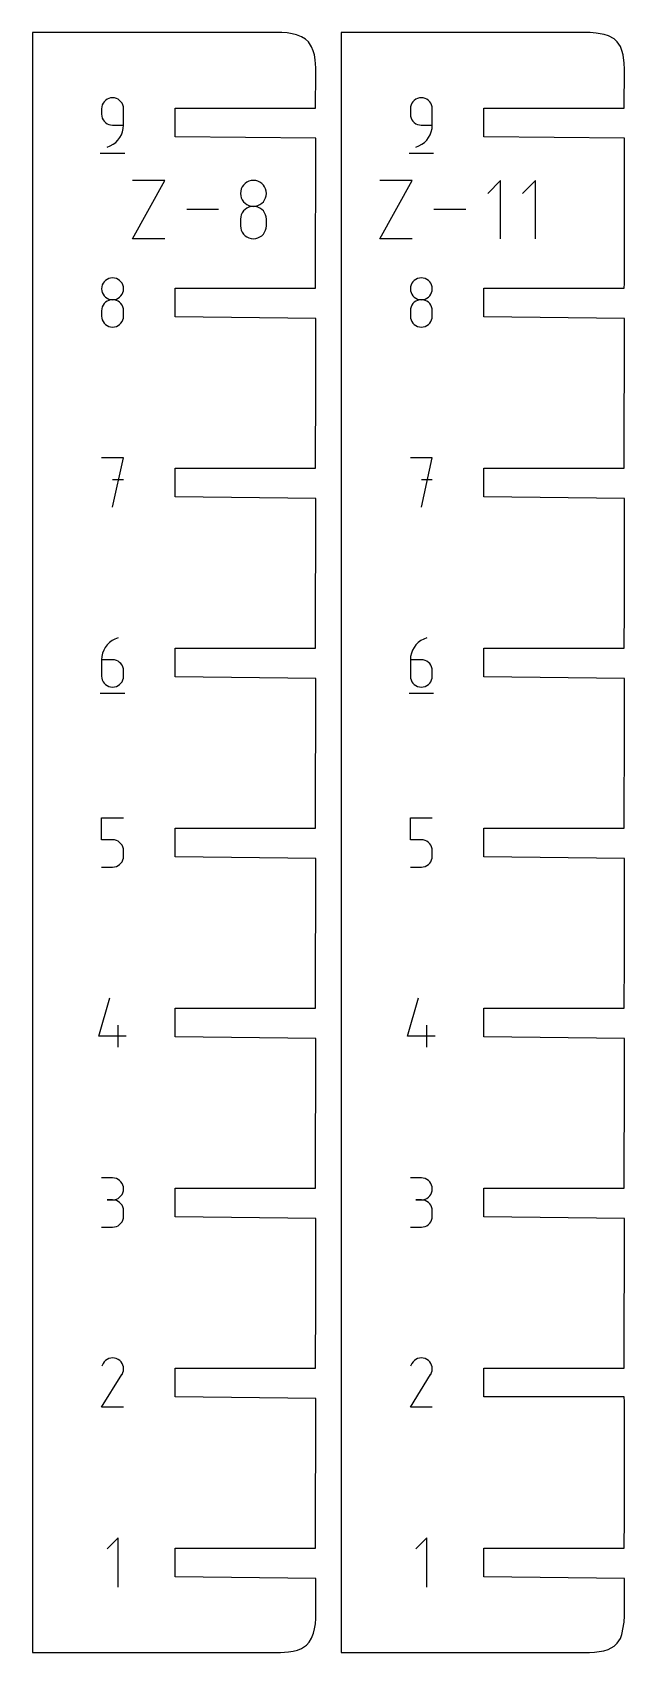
# Model space of a CAD drawing. Extents: x 0 to 38, y 0 to 25.5.
# Drawn here: x 11.11 to 14.04, y 4.19 to 12.19 of the extents above; entities that cross this region are included whole.
import ezdxf

# ---------------------------------------------------------------- set-up
doc = ezdxf.new("R2010")
doc.units = 0

msp = doc.modelspace()

# ---------------------------------------------------------------- linework, layer by layer
at = {"layer": 'annotation', "color": 1}
for p, q in [((11.467168, 11.845409), (11.461834, 11.83786)), ((11.473682, 11.851929), (11.467168, 11.845409)), ((11.481221, 11.857267), (11.473682, 11.851929)), ((11.489632, 11.86127), (11.481221, 11.857267)), ((11.498761, 11.863784), (11.489632, 11.86127)), ((11.508454, 11.864656), (11.498761, 11.863784)), ((11.518167, 11.863784), (11.508454, 11.864656)), ((11.508454, 11.864656), (11.508454, 11.864656)), ((11.527307, 11.86127), (11.518167, 11.863784)), ((11.535721, 11.857267), (11.527307, 11.86127)), ((11.543257, 11.851929), (11.535721, 11.857267)), ((11.549765, 11.845409), (11.543257, 11.851929)), ((11.555091, 11.83786), (11.549765, 11.845409)), ((12.991931, 11.845409), (12.986597, 11.83786)), ((12.998444, 11.851929), (12.991931, 11.845409)), ((13.005984, 11.857267), (12.998444, 11.851929)), ((13.014395, 11.86127), (13.005984, 11.857267)), ((13.023524, 11.863784), (13.014395, 11.86127)), ((13.033217, 11.864656), (13.023524, 11.863784)), ((13.04293, 11.863784), (13.033217, 11.864656)), ((13.033217, 11.864656), (13.033217, 11.864656)), ((13.052069, 11.86127), (13.04293, 11.863784)), ((13.060483, 11.857267), (13.052069, 11.86127)), ((13.06802, 11.851929), (13.060483, 11.857267)), ((13.074527, 11.845409), (13.06802, 11.851929)), ((13.079853, 11.83786), (13.074527, 11.845409)), ((11.45532, 11.820289), (11.454448, 11.810574)), ((11.454448, 11.810574), (11.454448, 11.783533)), ((11.454448, 11.783533), (11.454448, 11.783533)), ((11.454448, 11.783533), (11.45532, 11.773818)), ((11.457834, 11.829436), (11.45532, 11.820289)), ((11.45532, 11.773818), (11.457834, 11.764673)), ((11.461834, 11.83786), (11.457834, 11.829436)), ((11.457834, 11.764673), (11.461834, 11.75625)), ((11.559083, 11.829436), (11.555091, 11.83786)), ((11.56159, 11.820289), (11.559083, 11.829436)), ((11.562459, 11.810574), (11.56159, 11.820289)), ((11.562459, 11.729467), (11.562459, 11.810574)), ((11.562459, 11.810574), (11.562459, 11.810574)), ((12.980083, 11.820289), (12.979211, 11.810574)), ((12.979211, 11.810574), (12.979211, 11.783533)), ((12.979211, 11.783533), (12.979211, 11.783533)), ((12.979211, 11.783533), (12.980083, 11.773818)), ((12.982596, 11.829436), (12.980083, 11.820289)), ((12.980083, 11.773818), (12.982596, 11.764673)), ((12.986597, 11.83786), (12.982596, 11.829436)), ((12.982596, 11.764673), (12.986597, 11.75625)), ((13.083846, 11.829436), (13.079853, 11.83786)), ((13.086353, 11.820289), (13.083846, 11.829436)), ((13.087222, 11.810574), (13.086353, 11.820289)), ((13.087222, 11.729467), (13.087222, 11.810574)), ((13.087222, 11.810574), (13.087222, 11.810574)), ((11.461834, 11.75625), (11.467168, 11.748704)), ((11.467168, 11.748704), (11.473682, 11.742187)), ((11.473682, 11.742187), (11.481221, 11.736851)), ((11.481221, 11.736851), (11.489632, 11.732851)), ((11.489632, 11.732851), (11.498761, 11.730338)), ((11.498761, 11.730338), (11.508454, 11.729467)), ((11.508454, 11.729467), (11.562459, 11.729467)), ((11.5445, 11.668489), (11.552138, 11.682382)), ((11.552138, 11.682382), (11.557774, 11.697308)), ((11.557774, 11.697308), (11.561264, 11.713069)), ((11.561264, 11.713069), (11.562459, 11.729467)), ((12.986597, 11.75625), (12.991931, 11.748704)), ((12.991931, 11.748704), (12.998444, 11.742187)), ((12.998444, 11.742187), (13.005984, 11.736851)), ((13.005984, 11.736851), (13.014395, 11.732851)), ((13.014395, 11.732851), (13.023524, 11.730338)), ((13.023524, 11.730338), (13.033217, 11.729467)), ((13.033217, 11.729467), (13.087222, 11.729467)), ((13.069263, 11.668489), (13.0769, 11.682382)), ((13.0769, 11.682382), (13.082537, 11.697308)), ((13.082537, 11.697308), (13.086026, 11.713069)), ((13.086026, 11.713069), (13.087222, 11.729467)), ((11.481428, 11.621456), (11.496872, 11.627211)), ((11.481428, 11.621456), (11.481428, 11.621456)), ((11.496872, 11.627211), (11.511048, 11.63499)), ((11.511048, 11.63499), (11.523809, 11.644595)), ((11.523809, 11.644595), (11.535008, 11.655827)), ((11.535008, 11.655827), (11.5445, 11.668489)), ((13.006191, 11.621456), (13.021635, 11.627211)), ((13.006191, 11.621456), (13.006191, 11.621456)), ((13.021635, 11.627211), (13.035811, 11.63499)), ((13.035811, 11.63499), (13.048571, 11.644595)), ((13.048571, 11.644595), (13.059771, 11.655827)), ((13.059771, 11.655827), (13.069263, 11.668489)), ((11.4477, 11.591056), (11.5693, 11.591056)), ((12.972462, 11.591056), (13.094062, 11.591056)), ((11.606797, 11.168798), (11.766724, 11.456827)), ((11.766724, 11.456827), (11.606797, 11.456827)), ((12.163006, 11.441418), (12.155293, 11.433712)), ((12.171935, 11.447731), (12.163006, 11.441418)), ((12.181897, 11.452467), (12.171935, 11.447731)), ((12.192711, 11.455442), (12.181897, 11.452467)), ((12.204195, 11.456475), (12.192711, 11.455442)), ((12.21568, 11.455442), (12.204195, 11.456475)), ((12.204195, 11.456475), (12.204195, 11.456475)), ((12.226494, 11.452467), (12.21568, 11.455442)), ((12.236456, 11.447731), (12.226494, 11.452467)), ((12.245384, 11.441418), (12.236456, 11.447731)), ((12.253097, 11.433712), (12.245384, 11.441418)), ((12.827495, 11.168798), (12.987422, 11.456827)), ((12.987422, 11.456827), (12.827495, 11.456827)), ((13.424975, 11.456827), (13.360942, 11.392776)), ((13.424975, 11.168798), (13.424975, 11.456827)), ((13.597018, 11.456827), (13.532985, 11.392776)), ((13.597018, 11.168798), (13.597018, 11.456827)), ((12.141267, 11.404057), (12.140235, 11.392605)), ((12.140235, 11.392605), (12.140235, 11.392605)), ((12.140235, 11.392605), (12.141268, 11.381098)), ((12.144242, 11.414848), (12.141267, 11.404057)), ((12.141268, 11.381098), (12.144244, 11.370266)), ((12.148978, 11.424794), (12.144242, 11.414848)), ((12.144244, 11.370266), (12.148982, 11.360288)), ((12.155293, 11.433712), (12.148978, 11.424794)), ((12.148982, 11.360288), (12.155299, 11.351348)), ((12.253091, 11.351348), (12.259408, 11.360288)), ((12.259412, 11.424794), (12.253097, 11.433712)), ((12.259408, 11.360288), (12.264146, 11.370266)), ((12.264149, 11.414848), (12.259412, 11.424794)), ((12.264146, 11.370266), (12.267123, 11.381098)), ((12.267123, 11.404057), (12.264149, 11.414848)), ((12.268156, 11.392605), (12.267123, 11.404057)), ((12.267123, 11.381098), (12.268156, 11.392605)), ((12.268156, 11.392605), (12.268156, 11.392605)), ((12.032251, 11.312813), (11.874762, 11.312813)), ((12.144242, 11.286851), (12.141267, 11.276023)), ((12.148978, 11.296825), (12.144242, 11.286851)), ((12.155293, 11.305763), (12.148978, 11.296825)), ((12.163006, 11.313484), (12.155293, 11.305763)), ((12.155299, 11.351348), (12.163014, 11.343626)), ((12.171935, 11.319804), (12.163006, 11.313484)), ((12.163014, 11.343626), (12.171943, 11.337305)), ((12.181897, 11.324544), (12.171935, 11.319804)), ((12.171943, 11.337305), (12.181904, 11.332564)), ((12.192711, 11.327521), (12.181897, 11.324544)), ((12.181904, 11.332564), (12.192716, 11.329587)), ((12.204195, 11.328554), (12.192711, 11.327521)), ((12.192716, 11.329587), (12.204195, 11.328554)), ((12.204195, 11.328554), (12.215675, 11.329587)), ((12.21568, 11.327522), (12.204195, 11.328554)), ((12.204195, 11.328554), (12.204195, 11.328554)), ((12.204195, 11.328554), (12.204195, 11.328554)), ((12.215675, 11.329587), (12.226487, 11.332564)), ((12.226494, 11.324546), (12.21568, 11.327522)), ((12.226487, 11.332564), (12.236448, 11.337305)), ((12.236456, 11.319808), (12.226494, 11.324546)), ((12.236448, 11.337305), (12.245377, 11.343626)), ((12.245384, 11.31349), (12.236456, 11.319808)), ((12.245377, 11.343626), (12.253091, 11.351348)), ((12.253097, 11.305771), (12.245384, 11.31349)), ((12.259412, 11.296833), (12.253097, 11.305771)), ((12.264149, 11.286859), (12.259412, 11.296833)), ((12.267123, 11.276028), (12.264149, 11.286859)), ((13.252949, 11.312813), (13.09546, 11.312813)), ((12.141267, 11.276023), (12.140235, 11.264522)), ((12.140235, 11.264522), (12.140235, 11.232659)), ((12.140235, 11.232659), (12.140235, 11.232659)), ((12.140235, 11.232659), (12.141268, 11.221159)), ((12.141268, 11.221159), (12.144244, 11.210343)), ((12.144244, 11.210343), (12.148982, 11.20039)), ((12.148982, 11.20039), (12.155299, 11.191478)), ((12.253091, 11.191478), (12.259408, 11.20039)), ((12.259408, 11.20039), (12.264146, 11.210343)), ((12.264146, 11.210343), (12.267123, 11.221159)), ((12.268156, 11.264522), (12.267123, 11.276028)), ((12.267123, 11.221159), (12.268156, 11.232659)), ((12.268156, 11.232659), (12.268156, 11.264522)), ((12.268156, 11.264522), (12.268156, 11.264522)), ((11.766724, 11.168798), (11.606797, 11.168798)), ((12.155299, 11.191478), (12.163014, 11.183786)), ((12.163014, 11.183786), (12.171943, 11.177493)), ((12.171943, 11.177493), (12.181904, 11.172776)), ((12.181904, 11.172776), (12.192716, 11.169816)), ((12.192716, 11.169816), (12.204195, 11.168789)), ((12.204195, 11.168789), (12.215675, 11.169816)), ((12.204195, 11.168789), (12.204195, 11.168789)), ((12.215675, 11.169816), (12.226487, 11.172776)), ((12.226487, 11.172776), (12.236448, 11.177493)), ((12.236448, 11.177493), (12.245377, 11.183786)), ((12.245377, 11.183786), (12.253091, 11.191478)), ((12.987422, 11.168798), (12.827495, 11.168798)), ((11.473691, 10.962756), (11.467178, 10.956249)), ((11.481229, 10.968086), (11.473691, 10.962756)), ((11.489641, 10.972085), (11.481229, 10.968086)), ((11.498772, 10.974597), (11.489641, 10.972085)), ((11.508469, 10.975469), (11.498772, 10.974597)), ((11.518166, 10.974597), (11.508469, 10.975469)), ((11.508469, 10.975469), (11.508469, 10.975469)), ((11.527297, 10.972085), (11.518166, 10.974597)), ((11.535709, 10.968086), (11.527297, 10.972085)), ((11.543248, 10.962756), (11.535709, 10.968086)), ((11.54976, 10.956249), (11.543248, 10.962756)), ((12.998488, 10.962756), (12.991975, 10.956249)), ((13.006026, 10.968086), (12.998488, 10.962756)), ((13.014438, 10.972085), (13.006026, 10.968086)), ((13.023569, 10.974597), (13.014438, 10.972085)), ((13.033266, 10.975469), (13.023569, 10.974597)), ((13.042963, 10.974597), (13.033266, 10.975469)), ((13.033266, 10.975469), (13.033266, 10.975469)), ((13.052094, 10.972085), (13.042963, 10.974597)), ((13.060506, 10.968086), (13.052094, 10.972085)), ((13.068045, 10.962756), (13.060506, 10.968086)), ((13.074557, 10.956249), (13.068045, 10.962756)), ((11.455335, 10.93121), (11.454464, 10.92154)), ((11.454464, 10.92154), (11.454464, 10.92154)), ((11.454464, 10.92154), (11.455336, 10.911824)), ((11.457847, 10.940322), (11.455335, 10.93121)), ((11.455336, 10.911824), (11.457849, 10.902678)), ((11.461846, 10.948719), (11.457847, 10.940322)), ((11.457849, 10.902678), (11.461849, 10.894253)), ((11.467178, 10.956249), (11.461846, 10.948719)), ((11.461849, 10.894253), (11.467183, 10.886705)), ((11.467183, 10.886705), (11.473697, 10.880185)), ((11.473697, 10.880185), (11.481236, 10.874847)), ((11.535702, 10.874847), (11.543241, 10.880185)), ((11.543241, 10.880185), (11.549755, 10.886705)), ((11.549755, 10.886705), (11.555089, 10.894253)), ((11.555092, 10.948719), (11.54976, 10.956249)), ((11.555089, 10.894253), (11.55909, 10.902678)), ((11.559091, 10.940322), (11.555092, 10.948719)), ((11.55909, 10.902678), (11.561603, 10.911824)), ((11.561603, 10.93121), (11.559091, 10.940322)), ((11.562475, 10.92154), (11.561603, 10.93121)), ((11.561603, 10.911824), (11.562475, 10.92154)), ((11.562475, 10.92154), (11.562475, 10.92154)), ((12.980132, 10.93121), (12.979261, 10.92154)), ((12.979261, 10.92154), (12.979261, 10.92154)), ((12.979261, 10.92154), (12.980133, 10.911824)), ((12.982644, 10.940322), (12.980132, 10.93121)), ((12.980133, 10.911824), (12.982646, 10.902678)), ((12.986643, 10.948719), (12.982644, 10.940322)), ((12.982646, 10.902678), (12.986646, 10.894253)), ((12.991975, 10.956249), (12.986643, 10.948719)), ((12.986646, 10.894253), (12.99198, 10.886705)), ((12.99198, 10.886705), (12.998494, 10.880185)), ((12.998494, 10.880185), (13.006033, 10.874847)), ((13.060499, 10.874847), (13.068038, 10.880185)), ((13.068038, 10.880185), (13.074552, 10.886705)), ((13.074552, 10.886705), (13.079886, 10.894253)), ((13.079889, 10.948719), (13.074557, 10.956249)), ((13.079886, 10.894253), (13.083887, 10.902678)), ((13.083888, 10.940322), (13.079889, 10.948719)), ((13.083887, 10.902678), (13.0864, 10.911824)), ((13.0864, 10.93121), (13.083888, 10.940322)), ((13.087272, 10.92154), (13.0864, 10.93121)), ((13.0864, 10.911824), (13.087272, 10.92154)), ((13.087272, 10.92154), (13.087272, 10.92154)), ((11.455335, 10.823103), (11.454464, 10.813392)), ((11.454464, 10.813392), (11.454464, 10.786488)), ((11.457847, 10.832246), (11.455335, 10.823103)), ((11.461846, 10.840668), (11.457847, 10.832246)), ((11.467178, 10.848215), (11.461846, 10.840668)), ((11.473691, 10.854733), (11.467178, 10.848215)), ((11.481229, 10.86007), (11.473691, 10.854733)), ((11.489641, 10.864073), (11.481229, 10.86007)), ((11.481236, 10.874847), (11.489647, 10.870844)), ((11.498772, 10.866586), (11.489641, 10.864073)), ((11.489647, 10.870844), (11.498776, 10.86833)), ((11.508469, 10.867458), (11.498772, 10.866586)), ((11.498776, 10.86833), (11.508469, 10.867458)), ((11.508469, 10.867458), (11.518162, 10.86833)), ((11.518166, 10.866587), (11.508469, 10.867458)), ((11.508469, 10.867458), (11.508469, 10.867458)), ((11.508469, 10.867458), (11.508469, 10.867458)), ((11.518162, 10.86833), (11.527291, 10.870844)), ((11.527297, 10.864074), (11.518166, 10.866587)), ((11.527291, 10.870844), (11.535702, 10.874847)), ((11.535709, 10.860074), (11.527297, 10.864074)), ((11.543248, 10.854738), (11.535709, 10.860074)), ((11.54976, 10.848221), (11.543248, 10.854738)), ((11.555092, 10.840674), (11.54976, 10.848221)), ((11.559091, 10.832252), (11.555092, 10.840674)), ((11.561603, 10.823107), (11.559091, 10.832252)), ((11.562475, 10.813392), (11.561603, 10.823107)), ((11.562475, 10.786488), (11.562475, 10.813392)), ((11.562475, 10.813392), (11.562475, 10.813392)), ((12.980132, 10.823103), (12.979261, 10.813392)), ((12.979261, 10.813392), (12.979261, 10.786488)), ((12.982644, 10.832246), (12.980132, 10.823103)), ((12.986643, 10.840668), (12.982644, 10.832246)), ((12.991975, 10.848215), (12.986643, 10.840668)), ((12.998488, 10.854733), (12.991975, 10.848215)), ((13.006026, 10.86007), (12.998488, 10.854733)), ((13.014438, 10.864073), (13.006026, 10.86007)), ((13.006033, 10.874847), (13.014444, 10.870844)), ((13.023569, 10.866586), (13.014438, 10.864073)), ((13.014444, 10.870844), (13.023573, 10.86833)), ((13.033266, 10.867458), (13.023569, 10.866586)), ((13.023573, 10.86833), (13.033266, 10.867458)), ((13.033266, 10.867458), (13.042959, 10.86833)), ((13.042963, 10.866587), (13.033266, 10.867458)), ((13.033266, 10.867458), (13.033266, 10.867458)), ((13.033266, 10.867458), (13.033266, 10.867458)), ((13.042959, 10.86833), (13.052088, 10.870844)), ((13.052094, 10.864074), (13.042963, 10.866587)), ((13.052088, 10.870844), (13.060499, 10.874847)), ((13.060506, 10.860074), (13.052094, 10.864074)), ((13.068045, 10.854738), (13.060506, 10.860074)), ((13.074557, 10.848221), (13.068045, 10.854738)), ((13.079889, 10.840674), (13.074557, 10.848221)), ((13.083888, 10.832252), (13.079889, 10.840674)), ((13.0864, 10.823107), (13.083888, 10.832252)), ((13.087272, 10.813392), (13.0864, 10.823107)), ((13.087272, 10.786488), (13.087272, 10.813392)), ((13.087272, 10.813392), (13.087272, 10.813392)), ((11.454464, 10.786488), (11.454464, 10.786488)), ((11.454464, 10.786488), (11.455336, 10.776778)), ((11.455336, 10.776778), (11.457849, 10.767645)), ((11.457849, 10.767645), (11.461849, 10.759241)), ((11.461849, 10.759241), (11.467183, 10.751716)), ((11.467183, 10.751716), (11.473697, 10.745222)), ((11.473697, 10.745222), (11.481236, 10.739908)), ((11.481236, 10.739908), (11.489647, 10.735926)), ((11.489647, 10.735926), (11.498776, 10.733426)), ((11.498776, 10.733426), (11.508469, 10.732559)), ((11.508469, 10.732559), (11.518162, 10.733426)), ((11.508469, 10.732559), (11.508469, 10.732559)), ((11.518162, 10.733426), (11.527291, 10.735926)), ((11.527291, 10.735926), (11.535702, 10.739908)), ((11.535702, 10.739908), (11.543241, 10.745222)), ((11.543241, 10.745222), (11.549755, 10.751716)), ((11.549755, 10.751716), (11.555089, 10.759241)), ((11.555089, 10.759241), (11.55909, 10.767645)), ((11.55909, 10.767645), (11.561603, 10.776778)), ((11.561603, 10.776778), (11.562475, 10.786488)), ((12.979261, 10.786488), (12.979261, 10.786488)), ((12.979261, 10.786488), (12.980133, 10.776778)), ((12.980133, 10.776778), (12.982646, 10.767645)), ((12.982646, 10.767645), (12.986646, 10.759241)), ((12.986646, 10.759241), (12.99198, 10.751716)), ((12.99198, 10.751716), (12.998494, 10.745222)), ((12.998494, 10.745222), (13.006033, 10.739908)), ((13.006033, 10.739908), (13.014444, 10.735926)), ((13.014444, 10.735926), (13.023573, 10.733426)), ((13.023573, 10.733426), (13.033266, 10.732559)), ((13.033266, 10.732559), (13.042959, 10.733426)), ((13.033266, 10.732559), (13.033266, 10.732559)), ((13.042959, 10.733426), (13.052088, 10.735926)), ((13.052088, 10.735926), (13.060499, 10.739908)), ((13.060499, 10.739908), (13.068038, 10.745222)), ((13.068038, 10.745222), (13.074552, 10.751716)), ((13.074552, 10.751716), (13.079886, 10.759241)), ((13.079886, 10.759241), (13.083887, 10.767645)), ((13.083887, 10.767645), (13.0864, 10.776778)), ((13.0864, 10.776778), (13.087272, 10.786488)), ((11.562536, 10.086878), (11.454387, 10.086878)), ((11.508469, 9.843678), (11.562536, 10.086878)), ((13.087333, 10.086878), (12.979184, 10.086878)), ((13.033266, 9.843678), (13.087333, 10.086878)), ((11.562536, 9.978577), (11.508469, 9.978577)), ((13.087333, 9.978577), (13.033266, 9.978577)), ((11.45915, 9.121921), (11.45566, 9.106127)), ((11.464789, 9.136875), (11.45915, 9.121921)), ((11.472431, 9.150792), (11.464789, 9.136875)), ((11.48193, 9.163479), (11.472431, 9.150792)), ((11.493141, 9.174737), (11.48193, 9.163479)), ((11.505918, 9.184372), (11.493141, 9.174737)), ((11.520115, 9.192188), (11.505918, 9.184372)), ((11.535586, 9.197989), (11.520115, 9.192188)), ((11.535586, 9.197989), (11.535586, 9.197989)), ((12.983947, 9.121921), (12.980457, 9.106127)), ((12.989586, 9.136875), (12.983947, 9.121921)), ((12.997228, 9.150792), (12.989586, 9.136875)), ((13.006727, 9.163479), (12.997228, 9.150792)), ((13.017938, 9.174737), (13.006727, 9.163479)), ((13.030715, 9.184372), (13.017938, 9.174737)), ((13.044912, 9.192188), (13.030715, 9.184372)), ((13.060383, 9.197989), (13.044912, 9.192188)), ((13.060383, 9.197989), (13.060383, 9.197989)), ((11.45566, 9.106127), (11.454464, 9.089688)), ((11.454464, 9.089688), (11.454464, 9.008855)), ((11.508469, 9.089688), (11.454464, 9.089688)), ((11.518182, 9.088821), (11.508469, 9.089688)), ((11.527322, 9.086321), (11.518182, 9.088821)), ((11.535736, 9.082339), (11.527322, 9.086321)), ((11.543273, 9.077025), (11.535736, 9.082339)), ((11.54978, 9.070531), (11.543273, 9.077025)), ((11.555106, 9.063006), (11.54978, 9.070531)), ((11.559098, 9.054602), (11.555106, 9.063006)), ((11.561605, 9.045469), (11.559098, 9.054602)), ((11.562475, 9.035759), (11.561605, 9.045469)), ((12.980457, 9.106127), (12.979261, 9.089688)), ((12.979261, 9.089688), (12.979261, 9.008855)), ((13.033266, 9.089688), (12.979261, 9.089688)), ((13.042979, 9.088821), (13.033266, 9.089688)), ((13.052119, 9.086321), (13.042979, 9.088821)), ((13.060533, 9.082339), (13.052119, 9.086321)), ((13.06807, 9.077025), (13.060533, 9.082339)), ((13.074577, 9.070531), (13.06807, 9.077025)), ((13.079903, 9.063006), (13.074577, 9.070531)), ((13.083895, 9.054602), (13.079903, 9.063006)), ((13.086402, 9.045469), (13.083895, 9.054602)), ((13.087272, 9.035759), (13.086402, 9.045469)), ((11.454464, 9.008855), (11.454464, 9.008855)), ((11.454464, 9.008855), (11.455336, 8.99914)), ((11.455336, 8.99914), (11.457849, 8.989995)), ((11.457849, 8.989995), (11.461849, 8.981573)), ((11.461849, 8.981573), (11.467183, 8.974026)), ((11.467183, 8.974026), (11.473697, 8.967509)), ((11.473697, 8.967509), (11.481236, 8.962173)), ((11.481236, 8.962173), (11.489647, 8.958173)), ((11.527322, 8.958173), (11.535736, 8.962173)), ((11.535736, 8.962173), (11.543273, 8.967509)), ((11.543273, 8.967509), (11.54978, 8.974026)), ((11.54978, 8.974026), (11.555106, 8.981573)), ((11.555106, 8.981573), (11.559098, 8.989995)), ((11.559098, 8.989995), (11.561605, 8.99914)), ((11.561605, 8.99914), (11.562475, 9.008855)), ((11.562475, 9.008855), (11.562475, 9.035759)), ((11.562475, 9.035759), (11.562475, 9.035759)), ((12.979261, 9.008855), (12.979261, 9.008855)), ((12.979261, 9.008855), (12.980133, 8.99914)), ((12.980133, 8.99914), (12.982646, 8.989995)), ((12.982646, 8.989995), (12.986646, 8.981573)), ((12.986646, 8.981573), (12.99198, 8.974026)), ((12.99198, 8.974026), (12.998494, 8.967509)), ((12.998494, 8.967509), (13.006033, 8.962173)), ((13.006033, 8.962173), (13.014444, 8.958173)), ((13.052119, 8.958173), (13.060533, 8.962173)), ((13.060533, 8.962173), (13.06807, 8.967509)), ((13.06807, 8.967509), (13.074577, 8.974026)), ((13.074577, 8.974026), (13.079903, 8.981573)), ((13.079903, 8.981573), (13.083895, 8.989995)), ((13.083895, 8.989995), (13.086402, 8.99914)), ((13.086402, 8.99914), (13.087272, 9.008855)), ((13.087272, 9.008855), (13.087272, 9.035759)), ((13.087272, 9.035759), (13.087272, 9.035759)), ((11.4477, 8.924389), (11.5693, 8.924389)), ((11.489647, 8.958173), (11.498776, 8.95566)), ((11.498776, 8.95566), (11.508469, 8.954789)), ((11.508469, 8.954789), (11.518182, 8.95566)), ((11.508469, 8.954789), (11.508469, 8.954789)), ((11.518182, 8.95566), (11.527322, 8.958173)), ((12.972497, 8.924389), (13.094097, 8.924389)), ((13.014444, 8.958173), (13.023573, 8.95566)), ((13.023573, 8.95566), (13.033266, 8.954789)), ((13.033266, 8.954789), (13.042979, 8.95566)), ((13.033266, 8.954789), (13.033266, 8.954789)), ((13.042979, 8.95566), (13.052119, 8.958173)), ((11.454464, 8.200799), (11.454464, 8.3091)), ((11.454464, 8.3091), (11.562475, 8.3091)), ((12.979261, 8.200799), (12.979261, 8.3091)), ((12.979261, 8.3091), (13.087272, 8.3091)), ((11.508469, 8.200799), (11.454464, 8.200799)), ((11.518166, 8.199932), (11.508469, 8.200799)), ((11.527297, 8.197433), (11.518166, 8.199932)), ((11.535709, 8.19345), (11.527297, 8.197433)), ((11.543248, 8.188137), (11.535709, 8.19345)), ((11.54976, 8.181642), (11.543248, 8.188137)), ((11.555092, 8.174117), (11.54976, 8.181642)), ((11.559091, 8.165713), (11.555092, 8.174117)), ((11.561603, 8.15658), (11.559091, 8.165713)), ((13.033266, 8.200799), (12.979261, 8.200799)), ((13.042963, 8.199932), (13.033266, 8.200799)), ((13.052094, 8.197433), (13.042963, 8.199932)), ((13.060506, 8.19345), (13.052094, 8.197433)), ((13.068045, 8.188137), (13.060506, 8.19345)), ((13.074557, 8.181642), (13.068045, 8.188137)), ((13.079889, 8.174117), (13.074557, 8.181642)), ((13.083888, 8.165713), (13.079889, 8.174117)), ((13.0864, 8.15658), (13.083888, 8.165713)), ((11.543241, 8.07862), (11.549755, 8.085137)), ((11.549755, 8.085137), (11.555089, 8.092684)), ((11.555089, 8.092684), (11.55909, 8.101106)), ((11.55909, 8.101106), (11.561603, 8.110251)), ((11.562475, 8.14687), (11.561603, 8.15658)), ((11.561603, 8.110251), (11.562475, 8.119966)), ((11.562475, 8.119966), (11.562475, 8.14687)), ((11.562475, 8.14687), (11.562475, 8.14687)), ((13.068038, 8.07862), (13.074552, 8.085137)), ((13.074552, 8.085137), (13.079886, 8.092684)), ((13.079886, 8.092684), (13.083887, 8.101106)), ((13.083887, 8.101106), (13.0864, 8.110251)), ((13.087272, 8.14687), (13.0864, 8.15658)), ((13.0864, 8.110251), (13.087272, 8.119966)), ((13.087272, 8.119966), (13.087272, 8.14687)), ((13.087272, 8.14687), (13.087272, 8.14687)), ((11.454464, 8.0659), (11.508469, 8.0659)), ((11.508469, 8.0659), (11.518162, 8.066772)), ((11.508469, 8.0659), (11.508469, 8.0659)), ((11.518162, 8.066772), (11.527291, 8.069284)), ((11.527291, 8.069284), (11.535702, 8.073285)), ((11.535702, 8.073285), (11.543241, 8.07862)), ((12.979261, 8.0659), (13.033266, 8.0659)), ((13.033266, 8.0659), (13.042959, 8.066772)), ((13.033266, 8.0659), (13.033266, 8.0659)), ((13.042959, 8.066772), (13.052088, 8.069284)), ((13.052088, 8.069284), (13.060499, 8.073285)), ((13.060499, 8.073285), (13.068038, 8.07862)), ((11.440951, 7.231078), (11.49488, 7.420211)), ((12.965748, 7.231078), (13.019677, 7.420211)), ((11.53551, 7.177011), (11.53551, 7.285022)), ((13.060307, 7.177011), (13.060307, 7.285022)), ((11.575987, 7.231078), (11.440951, 7.231078)), ((13.100784, 7.231078), (12.965748, 7.231078)), ((11.508469, 6.53104), (11.454464, 6.53104)), ((11.518182, 6.530168), (11.508469, 6.53104)), ((11.527322, 6.527656), (11.518182, 6.530168)), ((11.535736, 6.523657), (11.527322, 6.527656)), ((11.543273, 6.518327), (11.535736, 6.523657)), ((11.54978, 6.51182), (11.543273, 6.518327)), ((11.555106, 6.50429), (11.54978, 6.51182)), ((11.559098, 6.495892), (11.555106, 6.50429)), ((11.561605, 6.486781), (11.559098, 6.495892)), ((11.562475, 6.477111), (11.561605, 6.486781)), ((13.033266, 6.53104), (12.979261, 6.53104)), ((13.042979, 6.530168), (13.033266, 6.53104)), ((13.052119, 6.527656), (13.042979, 6.530168)), ((13.060533, 6.523657), (13.052119, 6.527656)), ((13.06807, 6.518327), (13.060533, 6.523657)), ((13.074577, 6.51182), (13.06807, 6.518327)), ((13.079903, 6.50429), (13.074577, 6.51182)), ((13.083895, 6.495892), (13.079903, 6.50429)), ((13.086402, 6.486781), (13.083895, 6.495892)), ((13.087272, 6.477111), (13.086402, 6.486781)), ((11.508469, 6.423029), (11.481428, 6.423029)), ((11.481428, 6.423029), (11.508469, 6.423029)), ((11.508469, 6.423029), (11.518182, 6.423901)), ((11.518182, 6.422157), (11.508469, 6.423029)), ((11.508469, 6.423029), (11.508469, 6.423029)), ((11.518182, 6.423901), (11.527322, 6.426415)), ((11.527322, 6.419645), (11.518182, 6.422157)), ((11.527322, 6.426415), (11.535736, 6.430418)), ((11.535736, 6.415646), (11.527322, 6.419645)), ((11.535736, 6.430418), (11.543273, 6.435756)), ((11.543273, 6.410316), (11.535736, 6.415646)), ((11.543273, 6.435756), (11.54978, 6.442275)), ((11.54978, 6.403809), (11.543273, 6.410316)), ((11.54978, 6.442275), (11.555106, 6.449824)), ((11.555106, 6.396279), (11.54978, 6.403809)), ((11.555106, 6.449824), (11.559098, 6.458249)), ((11.559098, 6.458249), (11.561605, 6.467395)), ((11.561605, 6.467395), (11.562475, 6.477111)), ((11.562475, 6.477111), (11.562475, 6.477111)), ((13.033266, 6.423029), (13.006225, 6.423029)), ((13.006225, 6.423029), (13.033266, 6.423029)), ((13.033266, 6.423029), (13.042979, 6.423901)), ((13.042979, 6.422157), (13.033266, 6.423029)), ((13.033266, 6.423029), (13.033266, 6.423029)), ((13.042979, 6.423901), (13.052119, 6.426415)), ((13.052119, 6.419645), (13.042979, 6.422157)), ((13.052119, 6.426415), (13.060533, 6.430418)), ((13.060533, 6.415646), (13.052119, 6.419645)), ((13.060533, 6.430418), (13.06807, 6.435756)), ((13.06807, 6.410316), (13.060533, 6.415646)), ((13.06807, 6.435756), (13.074577, 6.442275)), ((13.074577, 6.403809), (13.06807, 6.410316)), ((13.074577, 6.442275), (13.079903, 6.449824)), ((13.079903, 6.396279), (13.074577, 6.403809)), ((13.079903, 6.449824), (13.083895, 6.458249)), ((13.083895, 6.458249), (13.086402, 6.467395)), ((13.086402, 6.467395), (13.087272, 6.477111)), ((13.087272, 6.477111), (13.087272, 6.477111)), ((11.559098, 6.387881), (11.555106, 6.396279)), ((11.555106, 6.314873), (11.559098, 6.323271)), ((11.561605, 6.37877), (11.559098, 6.387881)), ((11.559098, 6.323271), (11.561605, 6.332385)), ((11.562475, 6.3691), (11.561605, 6.37877)), ((11.561605, 6.332385), (11.562475, 6.342059)), ((11.562475, 6.342059), (11.562475, 6.3691)), ((11.562475, 6.3691), (11.562475, 6.3691)), ((13.083895, 6.387881), (13.079903, 6.396279)), ((13.079903, 6.314873), (13.083895, 6.323271)), ((13.086402, 6.37877), (13.083895, 6.387881)), ((13.083895, 6.323271), (13.086402, 6.332385)), ((13.087272, 6.3691), (13.086402, 6.37877)), ((13.086402, 6.332385), (13.087272, 6.342059)), ((13.087272, 6.342059), (13.087272, 6.3691)), ((13.087272, 6.3691), (13.087272, 6.3691)), ((11.454464, 6.28813), (11.508469, 6.28813)), ((11.508469, 6.28813), (11.518182, 6.289001)), ((11.508469, 6.28813), (11.508469, 6.28813)), ((11.518182, 6.289001), (11.527322, 6.291512)), ((11.527322, 6.291512), (11.535736, 6.295509)), ((11.535736, 6.295509), (11.543273, 6.300838)), ((11.543273, 6.300838), (11.54978, 6.307344)), ((11.54978, 6.307344), (11.555106, 6.314873)), ((12.979261, 6.28813), (13.033266, 6.28813)), ((13.033266, 6.28813), (13.042979, 6.289001)), ((13.033266, 6.28813), (13.033266, 6.28813)), ((13.042979, 6.289001), (13.052119, 6.291512)), ((13.052119, 6.291512), (13.060533, 6.295509)), ((13.060533, 6.295509), (13.06807, 6.300838)), ((13.06807, 6.300838), (13.074577, 6.307344)), ((13.074577, 6.307344), (13.079903, 6.314873)), ((11.461708, 5.615391), (11.454616, 5.601786)), ((11.467336, 5.623371), (11.461708, 5.615391)), ((11.474089, 5.630033), (11.467336, 5.623371)), ((11.48176, 5.635323), (11.474089, 5.630033)), ((11.490145, 5.639188), (11.48176, 5.635323)), ((11.499038, 5.641574), (11.490145, 5.639188)), ((11.508234, 5.642427), (11.499038, 5.641574)), ((11.517528, 5.641696), (11.508234, 5.642427)), ((11.526714, 5.639326), (11.517528, 5.641696)), ((11.535586, 5.635263), (11.526714, 5.639326)), ((11.543522, 5.629628), (11.535586, 5.635263)), ((11.535586, 5.635263), (11.535586, 5.635263)), ((11.550157, 5.622866), (11.543522, 5.629628)), ((11.555432, 5.615184), (11.550157, 5.622866)), ((11.559289, 5.60679), (11.555432, 5.615184)), ((11.561669, 5.597891), (11.559289, 5.60679)), ((12.986505, 5.615391), (12.979413, 5.601786)), ((12.992133, 5.623371), (12.986505, 5.615391)), ((12.998886, 5.630033), (12.992133, 5.623371)), ((13.006557, 5.635323), (12.998886, 5.630033)), ((13.014942, 5.639188), (13.006557, 5.635323)), ((13.023835, 5.641574), (13.014942, 5.639188)), ((13.033031, 5.642427), (13.023835, 5.641574)), ((13.042325, 5.641696), (13.033031, 5.642427)), ((13.051511, 5.639326), (13.042325, 5.641696)), ((13.060383, 5.635263), (13.051511, 5.639326)), ((13.068319, 5.629628), (13.060383, 5.635263)), ((13.060383, 5.635263), (13.060383, 5.635263)), ((13.074954, 5.622866), (13.068319, 5.629628)), ((13.080229, 5.615184), (13.074954, 5.622866)), ((13.084086, 5.60679), (13.080229, 5.615184)), ((13.086466, 5.597891), (13.084086, 5.60679)), ((11.454464, 5.399231), (11.554269, 5.559906)), ((11.554269, 5.559906), (11.554389, 5.560053)), ((11.554269, 5.559906), (11.554269, 5.559906)), ((11.554389, 5.560053), (11.554503, 5.560202)), ((11.554503, 5.560202), (11.554613, 5.560354)), ((11.554613, 5.560354), (11.55472, 5.560509)), ((11.55472, 5.560509), (11.554824, 5.560669)), ((11.554824, 5.560669), (11.554927, 5.560835)), ((11.554927, 5.560835), (11.555028, 5.561009)), ((11.555028, 5.561009), (11.555129, 5.561192)), ((11.555129, 5.561192), (11.55523, 5.561385)), ((11.55523, 5.561385), (11.559351, 5.570233)), ((11.55523, 5.561385), (11.55523, 5.561385)), ((11.559351, 5.570233), (11.561759, 5.579405)), ((11.562511, 5.588693), (11.561669, 5.597891)), ((11.561759, 5.579405), (11.562511, 5.588693)), ((12.979261, 5.399231), (13.079066, 5.559906)), ((13.079066, 5.559906), (13.079186, 5.560053)), ((13.079066, 5.559906), (13.079066, 5.559906)), ((13.079186, 5.560053), (13.0793, 5.560202)), ((13.0793, 5.560202), (13.07941, 5.560354)), ((13.07941, 5.560354), (13.079517, 5.560509)), ((13.079517, 5.560509), (13.079622, 5.560669)), ((13.079622, 5.560669), (13.079724, 5.560835)), ((13.079724, 5.560835), (13.079825, 5.561009)), ((13.079825, 5.561009), (13.079926, 5.561192)), ((13.079926, 5.561192), (13.080027, 5.561385)), ((13.080027, 5.561385), (13.084148, 5.570233)), ((13.080027, 5.561385), (13.080027, 5.561385)), ((13.084148, 5.570233), (13.086556, 5.579405)), ((13.087308, 5.588693), (13.086466, 5.597891)), ((13.086556, 5.579405), (13.087308, 5.588693)), ((11.562475, 5.399231), (11.454464, 5.399231)), ((13.087272, 5.399231), (12.979261, 5.399231)), ((11.53551, 4.753544), (11.481444, 4.699463)), ((11.53551, 4.510344), (11.53551, 4.753544)), ((13.060311, 4.753544), (13.006244, 4.699463)), ((13.060311, 4.510344), (13.060311, 4.753544))]:
    msp.add_line(p, q, dxfattribs=at)
at = {"layer": 'boundary', "color": 5}
for p, q in [((11.876136, 12.1875), (11.1125, 12.1875)), ((11.1125, 12.1875), (11.1125, 12.04176)), ((12.323044, 12.187285), (11.876136, 12.1875)), ((12.343957, 12.186798), (12.323044, 12.187285)), ((12.37057, 12.1848), (12.343957, 12.186798)), ((12.395911, 12.181135), (12.37057, 12.1848)), ((12.417337, 12.176045), (12.395911, 12.181135)), ((12.441942, 12.16553), (12.417337, 12.176045)), ((12.460877, 12.154674), (12.441942, 12.16553)), ((12.746591, 12.1875), (12.6375, 12.1875)), ((12.6375, 12.1875), (12.6375, 12.16668)), ((12.6375, 12.16668), (12.6375, 12.137318)), ((13.8375, 12.1875), (12.746591, 12.1875)), ((13.866936, 12.18689), (13.8375, 12.1875)), ((13.897486, 12.18441), (13.866936, 12.18689)), ((13.936755, 12.177576), (13.897486, 12.18441)), ((13.957885, 12.170333), (13.936755, 12.177576)), ((13.984757, 12.155718), (13.957885, 12.170333)), ((12.475924, 12.140876), (12.460877, 12.154674)), ((12.491517, 12.11661), (12.475924, 12.140876)), ((12.499723, 12.096643), (12.491517, 12.11661)), ((12.505126, 12.075982), (12.499723, 12.096643)), ((12.6375, 12.137318), (12.6375, 12.02967)), ((14.00043, 12.141093), (13.984757, 12.155718)), ((14.016337, 12.117343), (14.00043, 12.141093)), ((14.024013, 12.098803), (14.016337, 12.117343)), ((14.029688, 12.07748), (14.024013, 12.098803)), ((11.1125, 12.04176), (11.1125, 11.863773)), ((12.509111, 12.051586), (12.505126, 12.075982)), ((12.511857, 12.012973), (12.509111, 12.051586)), ((12.5125, 11.9875), (12.511857, 12.012973)), ((12.6375, 12.02967), (12.6375, 11.639638)), ((14.035711, 12.035897), (14.029688, 12.07748)), ((14.034842, 11.814056), (14.03684, 12.005682)), ((14.03684, 12.005682), (14.035711, 12.035897)), ((12.5104, 11.814056), (12.5125, 11.9875)), ((11.1125, 11.863773), (11.1125, 11.815507)), ((11.1125, 11.815507), (11.1125, 11.063773)), ((11.8175, 11.672056), (11.8175, 11.814056)), ((11.8175, 11.814056), (12.5104, 11.814056)), ((13.342262, 11.672056), (13.342262, 11.814056)), ((13.342262, 11.814056), (14.034842, 11.814056)), ((12.5125, 11.664456), (11.8175, 11.672056)), ((12.5104, 10.925167), (12.5125, 11.664456)), ((12.6375, 11.639638), (12.6375, 8.858765)), ((14.037029, 11.664456), (13.342262, 11.672056)), ((14.037094, 11.525116), (14.037029, 11.664456)), ((14.037094, 10.947136), (14.037094, 11.525116)), ((11.1125, 11.063773), (11.1125, 10.719646)), ((11.8175, 10.783167), (11.8175, 10.925167)), ((11.8175, 10.925167), (12.5104, 10.925167)), ((13.342297, 10.783167), (13.342297, 10.925167)), ((13.342297, 10.925167), (14.034994, 10.925167)), ((14.034994, 10.925167), (14.037094, 10.947136)), ((12.5125, 10.775567), (11.8175, 10.783167)), ((12.5125, 10.452147), (12.5125, 10.775567)), ((14.037094, 10.775567), (13.342297, 10.783167)), ((14.034994, 10.036278), (14.037094, 10.775567)), ((11.1125, 10.719646), (11.1125, 5.359885)), ((12.5104, 10.036278), (12.5125, 10.452147)), ((11.8175, 9.894278), (11.8175, 10.036278)), ((11.8175, 10.036278), (12.5104, 10.036278)), ((13.342297, 9.894278), (13.342297, 10.036278)), ((13.342297, 10.036278), (14.034994, 10.036278)), ((12.5125, 9.886678), (11.8175, 9.894278)), ((12.5104, 9.147389), (12.5125, 9.886678)), ((14.037094, 9.886678), (13.342297, 9.894278)), ((14.037094, 9.34346), (14.037094, 9.886678)), ((14.034994, 9.147389), (14.037094, 9.34346)), ((11.8175, 9.005389), (11.8175, 9.147389)), ((11.8175, 9.147389), (12.5104, 9.147389)), ((13.342297, 9.005389), (13.342297, 9.147389)), ((13.342297, 9.147389), (14.034994, 9.147389)), ((12.5125, 8.997789), (11.8175, 9.005389)), ((12.5104, 8.2585), (12.5125, 8.997789)), ((14.037094, 8.997789), (13.342297, 9.005389)), ((14.037094, 8.76548), (14.037094, 8.997789)), ((12.6375, 8.858765), (12.6375, 4.759085)), ((14.034994, 8.2585), (14.037094, 8.76548)), ((11.8175, 8.1165), (11.8175, 8.2585)), ((11.8175, 8.2585), (12.5104, 8.2585)), ((13.342297, 8.1165), (13.342297, 8.2585)), ((13.342297, 8.2585), (14.034994, 8.2585)), ((12.5125, 8.1089), (11.8175, 8.1165)), ((12.5104, 7.369611), (12.5125, 8.1089)), ((14.037094, 8.1089), (13.342297, 8.1165)), ((14.037094, 7.60952), (14.037094, 8.1089)), ((14.034994, 7.369611), (14.037094, 7.60952)), ((11.8175, 7.227611), (11.8175, 7.369611)), ((11.8175, 7.369611), (12.5104, 7.369611)), ((13.342297, 7.227611), (13.342297, 7.369611)), ((13.342297, 7.369611), (14.034994, 7.369611)), ((12.5125, 7.220011), (11.8175, 7.227611)), ((12.5104, 6.480722), (12.5125, 7.220011)), ((14.037094, 7.220011), (13.342297, 7.227611)), ((14.037094, 7.03154), (14.037094, 7.220011)), ((14.034994, 6.480722), (14.037094, 7.03154)), ((11.8175, 6.338722), (11.8175, 6.480722)), ((11.8175, 6.480722), (12.5104, 6.480722)), ((13.342297, 6.338722), (13.342297, 6.480722)), ((13.342297, 6.480722), (14.034994, 6.480722)), ((12.5125, 6.331122), (11.8175, 6.338722)), ((12.5125, 5.922853), (12.5125, 6.331122)), ((14.037094, 6.331122), (13.342297, 6.338722)), ((14.034994, 5.591833), (14.037094, 6.331122)), ((12.5104, 5.591833), (12.5125, 5.922853)), ((11.8175, 5.449833), (11.8175, 5.591833)), ((11.8175, 5.591833), (12.5104, 5.591833)), ((13.342297, 5.449833), (13.342297, 5.591833)), ((13.342297, 5.591833), (14.034994, 5.591833)), ((12.5125, 5.442233), (11.8175, 5.449833)), ((12.5104, 4.702944), (12.5125, 5.442233)), ((14.034994, 5.449833), (13.342297, 5.449833)), ((14.037094, 5.427864), (14.034994, 5.449833)), ((14.037094, 5.138874), (14.037094, 5.427864)), ((11.1125, 5.359885), (11.1125, 5.31162)), ((11.1125, 5.31162), (11.1125, 4.559885)), ((14.037094, 4.849884), (14.037094, 5.138874)), ((14.034994, 4.702944), (14.037094, 4.849884)), ((12.6375, 4.759085), (12.6375, 4.369053)), ((11.8175, 4.560944), (11.8175, 4.702944)), ((11.8175, 4.702944), (12.5104, 4.702944)), ((13.3423, 4.560944), (13.3423, 4.702944)), ((13.3423, 4.702944), (14.034994, 4.702944)), ((12.5125, 4.553344), (11.8175, 4.560944)), ((14.037101, 4.553345), (13.3423, 4.560944)), ((11.1125, 4.559885), (11.1125, 4.355145)), ((12.5125, 4.3875), (12.5125, 4.553344)), ((14.037101, 4.41551), (14.037101, 4.553345)), ((14.036841, 4.369318), (14.037101, 4.41551)), ((11.1125, 4.355145), (11.1125, 4.1875)), ((12.506135, 4.304088), (12.5098, 4.329429)), ((12.5098, 4.329429), (12.511798, 4.356043)), ((12.511798, 4.356043), (12.5125, 4.3875)), ((12.6375, 4.369053), (12.6375, 4.245224)), ((14.024151, 4.276645), (14.035514, 4.337361)), ((14.035514, 4.337361), (14.036841, 4.369318)), ((12.479674, 4.239123), (12.49053, 4.258058)), ((12.49053, 4.258058), (12.501045, 4.282663)), ((12.501045, 4.282663), (12.506135, 4.304088)), ((12.6375, 4.245224), (12.6375, 4.211449)), ((14.000574, 4.234139), (14.016456, 4.257851)), ((14.016456, 4.257851), (14.024151, 4.276645)), ((11.1125, 4.1875), (11.876136, 4.1875)), ((11.876136, 4.1875), (12.3125, 4.1875)), ((12.3125, 4.1875), (12.337973, 4.188142)), ((12.337973, 4.188142), (12.376586, 4.190888)), ((12.376586, 4.190888), (12.400982, 4.194874)), ((12.400982, 4.194874), (12.421644, 4.200276)), ((12.421644, 4.200276), (12.44161, 4.208483)), ((12.44161, 4.208483), (12.465876, 4.224076)), ((12.465876, 4.224076), (12.479674, 4.239123)), ((12.6375, 4.211449), (12.6375, 4.1875)), ((12.6375, 4.1875), (12.746591, 4.1875)), ((12.746591, 4.1875), (13.8375, 4.1875)), ((13.8375, 4.1875), (13.863862, 4.188036)), ((13.863862, 4.188036), (13.888784, 4.189604)), ((13.888784, 4.189604), (13.933914, 4.196715)), ((13.933914, 4.196715), (13.955566, 4.20346)), ((13.955566, 4.20346), (13.985005, 4.219435)), ((13.985005, 4.219435), (14.000574, 4.234139))]:
    msp.add_line(p, q, dxfattribs=at)

doc.saveas('drawing.dxf')
